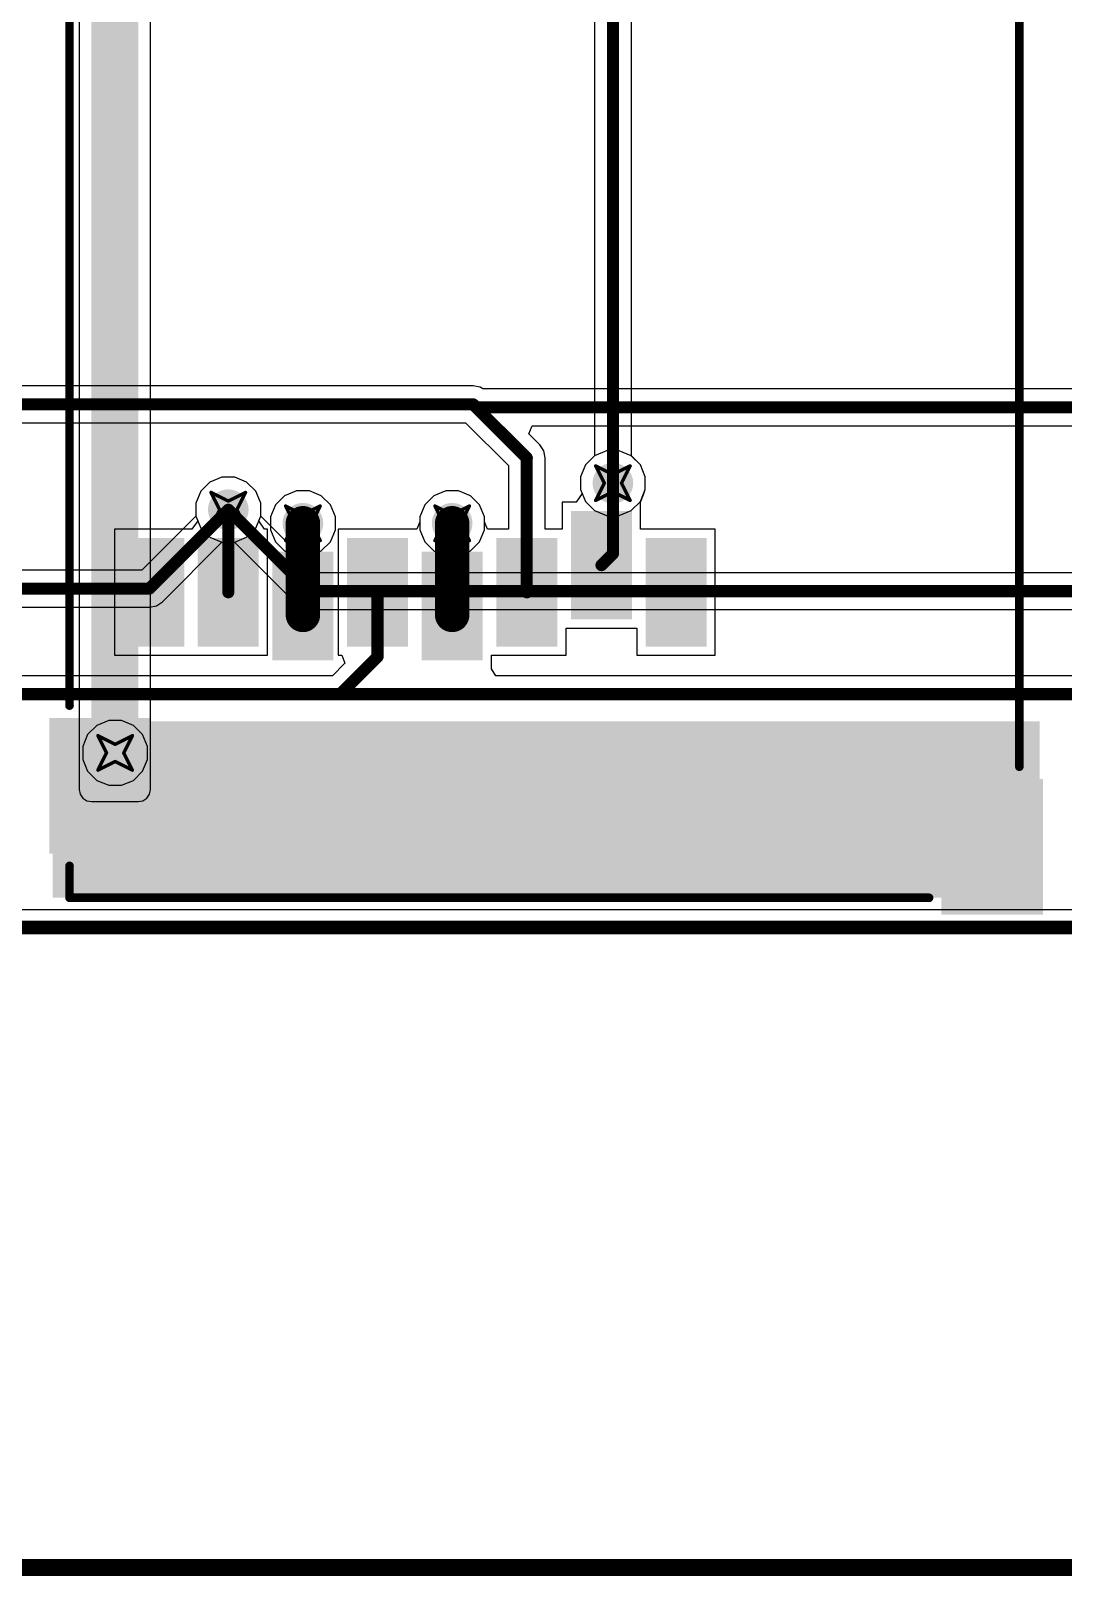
# Model space of a CAD drawing. Header units: inches. Extents: x -3 to 488, y -11 to 93.
# Drawn here: x 15.09 to 30.31, y -9.56 to 13.21 of the extents above; entities that cross this region are included whole.
import ezdxf

# ---------------------------------------------------------------- set-up
doc = ezdxf.new("R2010")
doc.units = ezdxf.units.IN
for name, color, linetype in [('Board Cutout', 216, 'Continuous'), ('Bottom Layer', 5, 'Continuous'), ('Dimension', 6, 'Continuous'), ('Drill Drawing', 1, 'Continuous'), ('Layer 1', 16, 'Continuous'), ('Layer 2', 76, 'Continuous'), ('Top Layer', 1, 'Continuous'), ('Top Overlay', 2, 'Continuous'), ('Top Paste', 8, 'Continuous'), ('Top Solder', 216, 'Continuous'), ('Via Holes', 16, 'Continuous')]:
    doc.layers.add(name, color=color, linetype=linetype)

msp = doc.modelspace()

# ---------------------------------------------------------------- hatches: boundary and pattern name
at = {"layer": 'Bottom Layer'}
h = msp.add_hatch(color=5, dxfattribs=at)
edge = h.paths.add_edge_path()
edge.add_arc((23.67, 6.545), 0.3, 0, 360)
h = msp.add_hatch(color=5, dxfattribs=at)
edge = h.paths.add_edge_path()
edge.add_arc((18.001, 6.154), 0.3, 0, 360)
h = msp.add_hatch(color=5, dxfattribs=at)
edge = h.paths.add_edge_path()
edge.add_arc((19.101, 5.954), 0.3, 0, 360)
h = msp.add_hatch(color=5, dxfattribs=at)
edge = h.paths.add_edge_path()
edge.add_arc((21.301, 5.954), 0.3, 0, 360)
h = msp.add_hatch(color=5, dxfattribs=at)
edge = h.paths.add_edge_path()
edge.add_arc((16.333, 2.571), 0.3, 0, 360)
at = {"layer": 'Layer 1'}
h = msp.add_hatch(color=16, dxfattribs=at)
edge = h.paths.add_edge_path()
edge.add_arc((23.67, 6.545), 0.3, 0, 360)
h = msp.add_hatch(color=16, dxfattribs=at)
edge = h.paths.add_edge_path()
edge.add_arc((18.001, 6.154), 0.3, 0, 360)
h = msp.add_hatch(color=16, dxfattribs=at)
edge = h.paths.add_edge_path()
edge.add_arc((19.101, 5.954), 0.3, 0, 360)
h = msp.add_hatch(color=16, dxfattribs=at)
edge = h.paths.add_edge_path()
edge.add_arc((21.301, 5.954), 0.3, 0, 360)
h = msp.add_hatch(color=16, dxfattribs=at)
edge = h.paths.add_edge_path()
edge.add_arc((16.333, 2.571), 0.3, 0, 360)
at = {"layer": 'Layer 2'}
msp.add_hatch(color=76, dxfattribs=at).paths.add_polyline_path([(15.984, 2.034), (16.674, 2.034), (16.674, 17.651), (15.984, 17.651)])
h = msp.add_hatch(color=76, dxfattribs=at)
edge = h.paths.add_edge_path()
edge.add_arc((23.67, 6.545), 0.3, 0, 360)
h = msp.add_hatch(color=76, dxfattribs=at)
edge = h.paths.add_edge_path()
edge.add_arc((18.001, 6.154), 0.3, 0, 360)
h = msp.add_hatch(color=76, dxfattribs=at)
edge = h.paths.add_edge_path()
edge.add_arc((19.101, 5.954), 0.3, 0, 360)
h = msp.add_hatch(color=76, dxfattribs=at)
edge = h.paths.add_edge_path()
edge.add_arc((21.301, 5.954), 0.3, 0, 360)
h = msp.add_hatch(color=76, dxfattribs=at)
edge = h.paths.add_edge_path()
edge.add_arc((16.333, 2.571), 0.3, 0, 360)
at = {"layer": 'Top Layer'}
h = msp.add_hatch(color=1, dxfattribs=at)
edge = h.paths.add_edge_path()
edge.add_arc((23.67, 6.545), 0.3, 0, 360)
h = msp.add_hatch(color=1, dxfattribs=at)
edge = h.paths.add_edge_path()
edge.add_arc((18.001, 6.154), 0.3, 0, 360)
h = msp.add_hatch(color=1, dxfattribs=at)
edge = h.paths.add_edge_path()
edge.add_arc((19.101, 5.954), 0.3, 0, 360)
h = msp.add_hatch(color=1, dxfattribs=at)
edge = h.paths.add_edge_path()
edge.add_arc((21.301, 5.954), 0.3, 0, 360)
for points in [[(23.101, 6.087), (23.901, 6.087), (23.901, 4.587), (23.101, 4.587)], [(16.501, 5.687), (17.301, 5.687), (17.301, 4.187), (16.501, 4.187)], [(17.601, 5.687), (18.401, 5.687), (18.401, 4.187), (17.601, 4.187)], [(18.701, 5.487), (19.501, 5.487), (19.501, 3.987), (18.701, 3.987)], [(19.801, 5.687), (20.601, 5.687), (20.601, 4.187), (19.801, 4.187)], [(20.901, 5.487), (21.701, 5.487), (21.701, 3.987), (20.901, 3.987)], [(22.001, 5.687), (22.801, 5.687), (22.801, 4.187), (22.001, 4.187)], [(24.201, 5.687), (25.001, 5.687), (25.001, 4.187), (24.201, 4.187)], [(15.411, 0.437), (29.961, 0.437), (29.961, 3.037), (15.411, 3.037)], [(15.411, 3.037), (16.811, 3.037), (16.811, 1.137), (15.411, 1.137)], [(28.561, 2.137), (29.961, 2.137), (29.961, 0.237), (28.561, 0.237)]]:
    msp.add_hatch(color=1, dxfattribs=at).paths.add_polyline_path(points)
h = msp.add_hatch(color=1, dxfattribs=at)
edge = h.paths.add_edge_path()
edge.add_arc((16.333, 2.571), 0.3, 0, 360)
at = {"layer": 'Top Paste'}
for points in [[(23.101, 6.087), (23.901, 6.087), (23.901, 4.587), (23.101, 4.587)], [(16.501, 5.687), (17.301, 5.687), (17.301, 4.187), (16.501, 4.187)], [(17.601, 5.687), (18.401, 5.687), (18.401, 4.187), (17.601, 4.187)], [(18.701, 5.487), (19.501, 5.487), (19.501, 3.987), (18.701, 3.987)], [(19.801, 5.687), (20.601, 5.687), (20.601, 4.187), (19.801, 4.187)], [(20.901, 5.487), (21.701, 5.487), (21.701, 3.987), (20.901, 3.987)], [(22.001, 5.687), (22.801, 5.687), (22.801, 4.187), (22.001, 4.187)], [(24.201, 5.687), (25.001, 5.687), (25.001, 4.187), (24.201, 4.187)], [(15.411, 3.037), (16.811, 3.037), (16.811, 1.137), (15.411, 1.137)], [(28.561, 2.137), (29.961, 2.137), (29.961, 0.237), (28.561, 0.237)]]:
    msp.add_hatch(color=8, dxfattribs=at).paths.add_polyline_path(points)
at = {"layer": 'Top Solder'}
for points in [[(23.051, 6.137), (23.951, 6.137), (23.951, 4.537), (23.051, 4.537)], [(16.451, 5.737), (17.351, 5.737), (17.351, 4.137), (16.451, 4.137)], [(17.551, 5.737), (18.451, 5.737), (18.451, 4.137), (17.551, 4.137)], [(19.751, 5.737), (20.651, 5.737), (20.651, 4.137), (19.751, 4.137)], [(21.951, 5.737), (22.851, 5.737), (22.851, 4.137), (21.951, 4.137)], [(24.151, 5.737), (25.051, 5.737), (25.051, 4.137), (24.151, 4.137)], [(18.651, 5.537), (19.551, 5.537), (19.551, 3.937), (18.651, 3.937)], [(20.851, 5.537), (21.751, 5.537), (21.751, 3.937), (20.851, 3.937)], [(15.361, 3.087), (16.861, 3.087), (16.861, 1.087), (15.361, 1.087)], [(28.511, 2.187), (30.011, 2.187), (30.011, 0.187), (28.511, 0.187)]]:
    msp.add_hatch(color=216, dxfattribs=at).paths.add_polyline_path(points)
at = {"layer": 'Via Holes'}
h = msp.add_hatch(color=7, dxfattribs=at)
edge = h.paths.add_edge_path()
edge.add_arc((23.67, 6.545), 0.15, 0, 360)
h = msp.add_hatch(color=7, dxfattribs=at)
edge = h.paths.add_edge_path()
edge.add_arc((18.001, 6.154), 0.15, 0, 360)
h = msp.add_hatch(color=7, dxfattribs=at)
edge = h.paths.add_edge_path()
edge.add_arc((19.101, 5.954), 0.15, 0, 360)
h = msp.add_hatch(color=7, dxfattribs=at)
edge = h.paths.add_edge_path()
edge.add_arc((21.301, 5.954), 0.15, 0, 360)
h = msp.add_hatch(color=7, dxfattribs=at)
edge = h.paths.add_edge_path()
edge.add_arc((16.333, 2.571), 0.15, 0, 360)

# ---------------------------------------------------------------- linework, layer by layer
at = {"layer": 'Board Cutout'}
msp.add_lwpolyline([(0.01, 0, 0.2, 0.2, 0), (60.01, 0, 0.2, 0.2, 0)], format="xyseb", dxfattribs=at)
at = {"layer": 'Bottom Layer'}
for p, q in [((23.399, 6.95), (23.265, 6.815)), ((23.575, 7.022), (23.399, 6.95)), ((23.765, 7.022), (23.575, 7.022)), ((23.941, 6.95), (23.765, 7.022)), ((24.075, 6.815), (23.941, 6.95)), ((17.906, 6.632), (17.73, 6.559)), ((18.096, 6.632), (17.906, 6.632)), ((18.272, 6.559), (18.096, 6.632)), ((23.265, 6.815), (23.192, 6.64)), ((23.192, 6.64), (23.192, 6.45)), ((24.148, 6.64), (24.075, 6.815)), ((24.148, 6.45), (24.148, 6.64)), ((17.596, 6.425), (17.523, 6.249)), ((17.73, 6.559), (17.596, 6.425)), ((18.406, 6.425), (18.272, 6.559)), ((18.479, 6.249), (18.406, 6.425)), ((19.006, 6.432), (18.83, 6.359)), ((19.196, 6.432), (19.006, 6.432)), ((19.372, 6.359), (19.196, 6.432)), ((23.192, 6.45), (23.265, 6.274)), ((24.075, 6.274), (24.148, 6.45)), ((17.523, 6.249), (17.523, 6.059)), ((18.479, 6.059), (18.479, 6.249)), ((18.696, 6.225), (18.623, 6.049)), ((18.83, 6.359), (18.696, 6.225)), ((19.506, 6.225), (19.372, 6.359)), ((19.579, 6.049), (19.506, 6.225)), ((23.265, 6.274), (23.399, 6.14)), ((23.941, 6.14), (24.075, 6.274)), ((17.523, 6.059), (17.596, 5.883)), ((18.406, 5.883), (18.479, 6.059)), ((18.623, 6.049), (18.623, 5.859)), ((19.579, 5.859), (19.579, 6.049)), ((23.399, 6.14), (23.575, 6.067)), ((23.575, 6.067), (23.765, 6.067)), ((23.765, 6.067), (23.941, 6.14)), ((17.596, 5.883), (17.73, 5.749)), ((17.73, 5.749), (17.906, 5.676)), ((18.096, 5.676), (18.272, 5.749)), ((18.272, 5.749), (18.406, 5.883)), ((18.623, 5.859), (18.696, 5.683)), ((19.506, 5.683), (19.579, 5.859)), ((17.906, 5.676), (18.096, 5.676)), ((18.696, 5.683), (18.83, 5.549)), ((18.83, 5.549), (19.006, 5.476)), ((19.006, 5.476), (19.196, 5.476)), ((19.196, 5.476), (19.372, 5.549)), ((19.372, 5.549), (19.506, 5.683)), ((16.063, 2.976), (15.928, 2.842)), ((16.238, 3.049), (16.063, 2.976)), ((16.428, 3.049), (16.238, 3.049)), ((16.604, 2.976), (16.428, 3.049)), ((16.738, 2.842), (16.604, 2.976)), ((15.928, 2.842), (15.856, 2.666)), ((16.811, 2.666), (16.738, 2.842)), ((15.856, 2.666), (15.856, 2.476)), ((16.811, 2.476), (16.811, 2.666)), ((15.856, 2.476), (15.928, 2.301)), ((15.928, 2.301), (16.063, 2.166)), ((16.604, 2.166), (16.738, 2.301)), ((16.738, 2.301), (16.811, 2.476)), ((16.063, 2.166), (16.238, 2.094)), ((16.238, 2.094), (16.428, 2.094)), ((16.428, 2.094), (16.604, 2.166)), ((60.01, 0.259), (0.269, 0.259))]:
    msp.add_line(p, q, dxfattribs=at)
at = {"layer": 'Dimension'}
msp.add_lwpolyline([(0, -9.429, 0.254, 0.254, 0), (56.354, -9.429, 0.254, 0.254, 0)], format="xyseb", dxfattribs=at)
at = {"layer": 'Drill Drawing'}
for points in [[(23.416, 6.799, 0.0508, 0.0508, 0), (23.67, 6.672, 0.0508, 0.0508, 0)], [(23.416, 6.799, 0.0508, 0.0508, 0), (23.543, 6.545, 0.0508, 0.0508, 0)], [(23.67, 6.672, 0.0508, 0.0508, 0), (23.924, 6.799, 0.0508, 0.0508, 0)], [(23.797, 6.545, 0.0508, 0.0508, 0), (23.924, 6.799, 0.0508, 0.0508, 0)], [(17.747, 6.408, 0.0508, 0.0508, 0), (18.001, 6.281, 0.0508, 0.0508, 0)], [(17.747, 6.408, 0.0508, 0.0508, 0), (17.874, 6.154, 0.0508, 0.0508, 0)], [(18.001, 6.281, 0.0508, 0.0508, 0), (18.255, 6.408, 0.0508, 0.0508, 0)], [(18.128, 6.154, 0.0508, 0.0508, 0), (18.255, 6.408, 0.0508, 0.0508, 0)], [(23.416, 6.291, 0.0508, 0.0508, 0), (23.543, 6.545, 0.0508, 0.0508, 0)], [(23.416, 6.291, 0.0508, 0.0508, 0), (23.67, 6.418, 0.0508, 0.0508, 0)], [(23.67, 6.418, 0.0508, 0.0508, 0), (23.924, 6.291, 0.0508, 0.0508, 0)], [(23.797, 6.545, 0.0508, 0.0508, 0), (23.924, 6.291, 0.0508, 0.0508, 0)], [(17.747, 5.9, 0.0508, 0.0508, 0), (17.874, 6.154, 0.0508, 0.0508, 0)], [(18.128, 6.154, 0.0508, 0.0508, 0), (18.255, 5.9, 0.0508, 0.0508, 0)], [(18.847, 6.208, 0.0508, 0.0508, 0), (19.101, 6.081, 0.0508, 0.0508, 0)], [(18.847, 6.208, 0.0508, 0.0508, 0), (18.974, 5.954, 0.0508, 0.0508, 0)], [(19.101, 6.081, 0.0508, 0.0508, 0), (19.355, 6.208, 0.0508, 0.0508, 0)], [(19.228, 5.954, 0.0508, 0.0508, 0), (19.355, 6.208, 0.0508, 0.0508, 0)], [(21.047, 6.208, 0.0508, 0.0508, 0), (21.301, 6.081, 0.0508, 0.0508, 0)], [(21.047, 6.208, 0.0508, 0.0508, 0), (21.174, 5.954, 0.0508, 0.0508, 0)], [(21.301, 6.081, 0.0508, 0.0508, 0), (21.555, 6.208, 0.0508, 0.0508, 0)], [(21.428, 5.954, 0.0508, 0.0508, 0), (21.555, 6.208, 0.0508, 0.0508, 0)], [(17.747, 5.9, 0.0508, 0.0508, 0), (18.001, 6.027, 0.0508, 0.0508, 0)], [(18.001, 6.027, 0.0508, 0.0508, 0), (18.255, 5.9, 0.0508, 0.0508, 0)], [(18.847, 5.7, 0.0508, 0.0508, 0), (18.974, 5.954, 0.0508, 0.0508, 0)], [(19.228, 5.954, 0.0508, 0.0508, 0), (19.355, 5.7, 0.0508, 0.0508, 0)], [(21.047, 5.7, 0.0508, 0.0508, 0), (21.174, 5.954, 0.0508, 0.0508, 0)], [(21.428, 5.954, 0.0508, 0.0508, 0), (21.555, 5.7, 0.0508, 0.0508, 0)], [(18.847, 5.7, 0.0508, 0.0508, 0), (19.101, 5.827, 0.0508, 0.0508, 0)], [(19.101, 5.827, 0.0508, 0.0508, 0), (19.355, 5.7, 0.0508, 0.0508, 0)], [(21.047, 5.7, 0.0508, 0.0508, 0), (21.301, 5.827, 0.0508, 0.0508, 0)], [(21.301, 5.827, 0.0508, 0.0508, 0), (21.555, 5.7, 0.0508, 0.0508, 0)], [(16.079, 2.825, 0.0508, 0.0508, 0), (16.333, 2.698, 0.0508, 0.0508, 0)], [(16.079, 2.825, 0.0508, 0.0508, 0), (16.206, 2.571, 0.0508, 0.0508, 0)], [(16.333, 2.698, 0.0508, 0.0508, 0), (16.587, 2.825, 0.0508, 0.0508, 0)], [(16.46, 2.571, 0.0508, 0.0508, 0), (16.587, 2.825, 0.0508, 0.0508, 0)], [(16.079, 2.317, 0.0508, 0.0508, 0), (16.206, 2.571, 0.0508, 0.0508, 0)], [(16.46, 2.571, 0.0508, 0.0508, 0), (16.587, 2.317, 0.0508, 0.0508, 0)], [(16.079, 2.317, 0.0508, 0.0508, 0), (16.333, 2.444, 0.0508, 0.0508, 0)], [(16.333, 2.444, 0.0508, 0.0508, 0), (16.587, 2.317, 0.0508, 0.0508, 0)]]:
    msp.add_lwpolyline(points, format="xyseb", dxfattribs=at)
for points in [[(23.403, 6.799, 0.0254, 0.0254, 1), (23.429, 6.799, 0.0254, 0.0254, 1)], [(23.403, 6.799, 0.0254, 0.0254, 1), (23.429, 6.799, 0.0254, 0.0254, 1)], [(23.657, 6.672, 0.0254, 0.0254, 1), (23.683, 6.672, 0.0254, 0.0254, 1)], [(23.657, 6.672, 0.0254, 0.0254, 1), (23.683, 6.672, 0.0254, 0.0254, 1)], [(23.911, 6.799, 0.0254, 0.0254, 1), (23.937, 6.799, 0.0254, 0.0254, 1)], [(23.911, 6.799, 0.0254, 0.0254, 1), (23.937, 6.799, 0.0254, 0.0254, 1)], [(17.734, 6.408, 0.0254, 0.0254, 1), (17.76, 6.408, 0.0254, 0.0254, 1)], [(17.734, 6.408, 0.0254, 0.0254, 1), (17.76, 6.408, 0.0254, 0.0254, 1)], [(18.242, 6.408, 0.0254, 0.0254, 1), (18.268, 6.408, 0.0254, 0.0254, 1)], [(18.242, 6.408, 0.0254, 0.0254, 1), (18.268, 6.408, 0.0254, 0.0254, 1)], [(23.53, 6.545, 0.0254, 0.0254, 1), (23.556, 6.545, 0.0254, 0.0254, 1)], [(23.53, 6.545, 0.0254, 0.0254, 1), (23.556, 6.545, 0.0254, 0.0254, 1)], [(23.657, 6.418, 0.0254, 0.0254, 1), (23.683, 6.418, 0.0254, 0.0254, 1)], [(23.657, 6.418, 0.0254, 0.0254, 1), (23.683, 6.418, 0.0254, 0.0254, 1)], [(23.784, 6.545, 0.0254, 0.0254, 1), (23.81, 6.545, 0.0254, 0.0254, 1)], [(23.784, 6.545, 0.0254, 0.0254, 1), (23.81, 6.545, 0.0254, 0.0254, 1)], [(17.861, 6.154, 0.0254, 0.0254, 1), (17.887, 6.154, 0.0254, 0.0254, 1)], [(17.861, 6.154, 0.0254, 0.0254, 1), (17.887, 6.154, 0.0254, 0.0254, 1)], [(17.988, 6.281, 0.0254, 0.0254, 1), (18.014, 6.281, 0.0254, 0.0254, 1)], [(17.988, 6.281, 0.0254, 0.0254, 1), (18.014, 6.281, 0.0254, 0.0254, 1)], [(18.115, 6.154, 0.0254, 0.0254, 1), (18.141, 6.154, 0.0254, 0.0254, 1)], [(18.115, 6.154, 0.0254, 0.0254, 1), (18.141, 6.154, 0.0254, 0.0254, 1)], [(18.834, 6.208, 0.0254, 0.0254, 1), (18.86, 6.208, 0.0254, 0.0254, 1)], [(18.834, 6.208, 0.0254, 0.0254, 1), (18.86, 6.208, 0.0254, 0.0254, 1)], [(19.342, 6.208, 0.0254, 0.0254, 1), (19.368, 6.208, 0.0254, 0.0254, 1)], [(19.342, 6.208, 0.0254, 0.0254, 1), (19.368, 6.208, 0.0254, 0.0254, 1)], [(21.034, 6.208, 0.0254, 0.0254, 1), (21.06, 6.208, 0.0254, 0.0254, 1)], [(21.034, 6.208, 0.0254, 0.0254, 1), (21.06, 6.208, 0.0254, 0.0254, 1)], [(21.542, 6.208, 0.0254, 0.0254, 1), (21.568, 6.208, 0.0254, 0.0254, 1)], [(21.542, 6.208, 0.0254, 0.0254, 1), (21.568, 6.208, 0.0254, 0.0254, 1)], [(23.403, 6.291, 0.0254, 0.0254, 1), (23.429, 6.291, 0.0254, 0.0254, 1)], [(23.403, 6.291, 0.0254, 0.0254, 1), (23.429, 6.291, 0.0254, 0.0254, 1)], [(23.911, 6.291, 0.0254, 0.0254, 1), (23.937, 6.291, 0.0254, 0.0254, 1)], [(23.911, 6.291, 0.0254, 0.0254, 1), (23.937, 6.291, 0.0254, 0.0254, 1)], [(17.734, 5.9, 0.0254, 0.0254, 1), (17.76, 5.9, 0.0254, 0.0254, 1)], [(17.734, 5.9, 0.0254, 0.0254, 1), (17.76, 5.9, 0.0254, 0.0254, 1)], [(17.988, 6.027, 0.0254, 0.0254, 1), (18.014, 6.027, 0.0254, 0.0254, 1)], [(17.988, 6.027, 0.0254, 0.0254, 1), (18.014, 6.027, 0.0254, 0.0254, 1)], [(18.242, 5.9, 0.0254, 0.0254, 1), (18.268, 5.9, 0.0254, 0.0254, 1)], [(18.242, 5.9, 0.0254, 0.0254, 1), (18.268, 5.9, 0.0254, 0.0254, 1)], [(18.961, 5.954, 0.0254, 0.0254, 1), (18.987, 5.954, 0.0254, 0.0254, 1)], [(18.961, 5.954, 0.0254, 0.0254, 1), (18.987, 5.954, 0.0254, 0.0254, 1)], [(19.088, 6.081, 0.0254, 0.0254, 1), (19.114, 6.081, 0.0254, 0.0254, 1)], [(19.088, 6.081, 0.0254, 0.0254, 1), (19.114, 6.081, 0.0254, 0.0254, 1)], [(19.215, 5.954, 0.0254, 0.0254, 1), (19.241, 5.954, 0.0254, 0.0254, 1)], [(19.215, 5.954, 0.0254, 0.0254, 1), (19.241, 5.954, 0.0254, 0.0254, 1)], [(21.161, 5.954, 0.0254, 0.0254, 1), (21.187, 5.954, 0.0254, 0.0254, 1)], [(21.161, 5.954, 0.0254, 0.0254, 1), (21.187, 5.954, 0.0254, 0.0254, 1)], [(21.288, 6.081, 0.0254, 0.0254, 1), (21.314, 6.081, 0.0254, 0.0254, 1)], [(21.288, 6.081, 0.0254, 0.0254, 1), (21.314, 6.081, 0.0254, 0.0254, 1)], [(21.415, 5.954, 0.0254, 0.0254, 1), (21.441, 5.954, 0.0254, 0.0254, 1)], [(21.415, 5.954, 0.0254, 0.0254, 1), (21.441, 5.954, 0.0254, 0.0254, 1)], [(18.834, 5.7, 0.0254, 0.0254, 1), (18.86, 5.7, 0.0254, 0.0254, 1)], [(18.834, 5.7, 0.0254, 0.0254, 1), (18.86, 5.7, 0.0254, 0.0254, 1)], [(19.088, 5.827, 0.0254, 0.0254, 1), (19.114, 5.827, 0.0254, 0.0254, 1)], [(19.088, 5.827, 0.0254, 0.0254, 1), (19.114, 5.827, 0.0254, 0.0254, 1)], [(19.342, 5.7, 0.0254, 0.0254, 1), (19.368, 5.7, 0.0254, 0.0254, 1)], [(19.342, 5.7, 0.0254, 0.0254, 1), (19.368, 5.7, 0.0254, 0.0254, 1)], [(21.034, 5.7, 0.0254, 0.0254, 1), (21.06, 5.7, 0.0254, 0.0254, 1)], [(21.034, 5.7, 0.0254, 0.0254, 1), (21.06, 5.7, 0.0254, 0.0254, 1)], [(21.288, 5.827, 0.0254, 0.0254, 1), (21.314, 5.827, 0.0254, 0.0254, 1)], [(21.288, 5.827, 0.0254, 0.0254, 1), (21.314, 5.827, 0.0254, 0.0254, 1)], [(21.542, 5.7, 0.0254, 0.0254, 1), (21.568, 5.7, 0.0254, 0.0254, 1)], [(21.542, 5.7, 0.0254, 0.0254, 1), (21.568, 5.7, 0.0254, 0.0254, 1)], [(16.067, 2.825, 0.0254, 0.0254, 1), (16.092, 2.825, 0.0254, 0.0254, 1)], [(16.067, 2.825, 0.0254, 0.0254, 1), (16.092, 2.825, 0.0254, 0.0254, 1)], [(16.575, 2.825, 0.0254, 0.0254, 1), (16.6, 2.825, 0.0254, 0.0254, 1)], [(16.575, 2.825, 0.0254, 0.0254, 1), (16.6, 2.825, 0.0254, 0.0254, 1)], [(16.194, 2.571, 0.0254, 0.0254, 1), (16.219, 2.571, 0.0254, 0.0254, 1)], [(16.194, 2.571, 0.0254, 0.0254, 1), (16.219, 2.571, 0.0254, 0.0254, 1)], [(16.321, 2.698, 0.0254, 0.0254, 1), (16.346, 2.698, 0.0254, 0.0254, 1)], [(16.321, 2.698, 0.0254, 0.0254, 1), (16.346, 2.698, 0.0254, 0.0254, 1)], [(16.448, 2.571, 0.0254, 0.0254, 1), (16.473, 2.571, 0.0254, 0.0254, 1)], [(16.448, 2.571, 0.0254, 0.0254, 1), (16.473, 2.571, 0.0254, 0.0254, 1)], [(16.067, 2.317, 0.0254, 0.0254, 1), (16.092, 2.317, 0.0254, 0.0254, 1)], [(16.067, 2.317, 0.0254, 0.0254, 1), (16.092, 2.317, 0.0254, 0.0254, 1)], [(16.321, 2.444, 0.0254, 0.0254, 1), (16.346, 2.444, 0.0254, 0.0254, 1)], [(16.321, 2.444, 0.0254, 0.0254, 1), (16.346, 2.444, 0.0254, 0.0254, 1)], [(16.575, 2.317, 0.0254, 0.0254, 1), (16.6, 2.317, 0.0254, 0.0254, 1)], [(16.575, 2.317, 0.0254, 0.0254, 1), (16.6, 2.317, 0.0254, 0.0254, 1)]]:
    msp.add_lwpolyline(points, format="xyseb", close=True, dxfattribs=at)
at = {"layer": 'Layer 1'}
for p, q in [((23.399, 6.95), (23.265, 6.815)), ((23.575, 7.022), (23.399, 6.95)), ((23.765, 7.022), (23.575, 7.022)), ((23.941, 6.95), (23.765, 7.022)), ((24.075, 6.815), (23.941, 6.95)), ((17.906, 6.632), (17.73, 6.559)), ((18.096, 6.632), (17.906, 6.632)), ((18.272, 6.559), (18.096, 6.632)), ((23.265, 6.815), (23.192, 6.64)), ((23.192, 6.64), (23.192, 6.45)), ((24.148, 6.64), (24.075, 6.815)), ((24.148, 6.45), (24.148, 6.64)), ((17.596, 6.425), (17.523, 6.249)), ((17.73, 6.559), (17.596, 6.425)), ((18.406, 6.425), (18.272, 6.559)), ((18.479, 6.249), (18.406, 6.425)), ((21.206, 6.432), (21.03, 6.359)), ((21.396, 6.432), (21.206, 6.432)), ((21.572, 6.359), (21.396, 6.432)), ((23.192, 6.45), (23.265, 6.274)), ((24.075, 6.274), (24.148, 6.45)), ((17.523, 6.249), (17.523, 6.061)), ((18.479, 6.061), (18.479, 6.249)), ((20.896, 6.225), (20.823, 6.049)), ((21.03, 6.359), (20.896, 6.225)), ((21.706, 6.225), (21.572, 6.359)), ((21.779, 6.049), (21.706, 6.225)), ((23.265, 6.274), (23.399, 6.14)), ((23.941, 6.14), (24.075, 6.274)), ((17.523, 6.061), (16.725, 5.263)), ((19.314, 5.226), (18.479, 6.061)), ((20.823, 6.049), (20.823, 5.859)), ((21.779, 5.859), (21.779, 6.049)), ((23.399, 6.14), (23.575, 6.067)), ((23.575, 6.067), (23.765, 6.067)), ((23.765, 6.067), (23.941, 6.14)), ((20.823, 5.859), (20.896, 5.683)), ((21.706, 5.683), (21.779, 5.859)), ((17.03, 4.799), (17.908, 5.676)), ((17.908, 5.676), (18.094, 5.676)), ((18.094, 5.676), (19.009, 4.762)), ((20.896, 5.683), (21.03, 5.549)), ((21.03, 5.549), (21.206, 5.476)), ((21.206, 5.476), (21.396, 5.476)), ((21.396, 5.476), (21.572, 5.549)), ((21.572, 5.549), (21.706, 5.683)), ((16.725, 5.263), (4.037, 5.263)), ((31.928, 5.226), (19.314, 5.226)), ((16.942, 4.74), (17.03, 4.799)), ((3.924, 4.719), (16.838, 4.719)), ((16.838, 4.719), (16.942, 4.74)), ((19.009, 4.762), (19.009, 4.762)), ((19.009, 4.762), (19.097, 4.703)), ((19.097, 4.703), (19.201, 4.682)), ((19.201, 4.682), (19.201, 4.682)), ((19.201, 4.682), (32.041, 4.682)), ((16.063, 2.976), (15.928, 2.842)), ((16.238, 3.049), (16.063, 2.976)), ((16.428, 3.049), (16.238, 3.049)), ((16.604, 2.976), (16.428, 3.049)), ((16.738, 2.842), (16.604, 2.976)), ((15.928, 2.842), (15.856, 2.666)), ((16.811, 2.666), (16.738, 2.842)), ((15.856, 2.666), (15.856, 2.476)), ((16.811, 2.476), (16.811, 2.666)), ((15.856, 2.476), (15.928, 2.301)), ((15.928, 2.301), (16.063, 2.166)), ((16.604, 2.166), (16.738, 2.301)), ((16.738, 2.301), (16.811, 2.476)), ((16.063, 2.166), (16.238, 2.094)), ((16.238, 2.094), (16.428, 2.094)), ((16.428, 2.094), (16.604, 2.166)), ((60.01, 0.259), (0.269, 0.259))]:
    msp.add_line(p, q, dxfattribs=at)
for points in [[(16.838, 4.991, 0.178, 0.178, 0), (18.001, 6.154, 0.178, 0.178, 0)], [(18.001, 6.154, 0.178, 0.178, 0), (19.201, 4.954, 0.178, 0.178, 0)], [(3.924, 4.991, 0.178, 0.178, 0), (16.838, 4.991, 0.178, 0.178, 0)], [(19.201, 4.954, 0.178, 0.178, 0), (32.041, 4.954, 0.178, 0.178, 0)]]:
    msp.add_lwpolyline(points, format="xyseb", dxfattribs=at)
for points in [[(17.957, 6.154, 0.0889, 0.0889, 1), (18.046, 6.154, 0.0889, 0.0889, 1)], [(17.957, 6.154, 0.0889, 0.0889, 1), (18.046, 6.154, 0.0889, 0.0889, 1)], [(16.794, 4.991, 0.0889, 0.0889, 1), (16.882, 4.991, 0.0889, 0.0889, 1)], [(16.794, 4.991, 0.0889, 0.0889, 1), (16.882, 4.991, 0.0889, 0.0889, 1)], [(19.157, 4.954, 0.0889, 0.0889, 1), (19.246, 4.954, 0.0889, 0.0889, 1)], [(19.157, 4.954, 0.0889, 0.0889, 1), (19.246, 4.954, 0.0889, 0.0889, 1)]]:
    msp.add_lwpolyline(points, format="xyseb", close=True, dxfattribs=at)
at = {"layer": 'Layer 2'}
for p, q in [((23.942, 6.948), (23.942, 19.03)), ((15.803, 17.651), (15.803, 2.034)), ((16.855, 2.034), (16.855, 17.651)), ((23.398, 16.256), (23.398, 6.948)), ((23.398, 6.948), (23.265, 6.815)), ((24.075, 6.815), (23.942, 6.948)), ((17.906, 6.632), (17.73, 6.559)), ((18.096, 6.632), (17.906, 6.632)), ((18.272, 6.559), (18.096, 6.632)), ((23.265, 6.815), (23.192, 6.64)), ((23.192, 6.64), (23.192, 6.45)), ((24.148, 6.64), (24.075, 6.815)), ((24.148, 6.45), (24.148, 6.64)), ((17.596, 6.425), (17.523, 6.249)), ((17.73, 6.559), (17.596, 6.425)), ((18.406, 6.425), (18.272, 6.559)), ((18.479, 6.249), (18.406, 6.425)), ((19.006, 6.432), (18.83, 6.359)), ((19.196, 6.432), (19.006, 6.432)), ((19.372, 6.359), (19.196, 6.432)), ((21.206, 6.432), (21.03, 6.359)), ((21.396, 6.432), (21.206, 6.432)), ((21.572, 6.359), (21.396, 6.432)), ((23.192, 6.45), (23.265, 6.274)), ((24.075, 6.274), (24.148, 6.45)), ((17.523, 6.249), (17.523, 6.059)), ((18.479, 6.059), (18.479, 6.249)), ((18.696, 6.225), (18.623, 6.049)), ((18.83, 6.359), (18.696, 6.225)), ((19.506, 6.225), (19.372, 6.359)), ((19.579, 6.049), (19.506, 6.225)), ((20.896, 6.225), (20.823, 6.049)), ((21.03, 6.359), (20.896, 6.225)), ((21.706, 6.225), (21.572, 6.359)), ((21.779, 6.049), (21.706, 6.225)), ((23.265, 6.274), (23.399, 6.14)), ((23.941, 6.14), (24.075, 6.274)), ((17.523, 6.059), (17.596, 5.883)), ((18.406, 5.883), (18.479, 6.059)), ((18.623, 6.049), (18.623, 5.859)), ((19.579, 5.859), (19.579, 6.049)), ((20.823, 6.049), (20.823, 5.859)), ((21.779, 5.859), (21.779, 6.049)), ((23.399, 6.14), (23.575, 6.067)), ((23.575, 6.067), (23.765, 6.067)), ((23.765, 6.067), (23.941, 6.14)), ((17.596, 5.883), (17.73, 5.749)), ((17.73, 5.749), (17.906, 5.676)), ((18.096, 5.676), (18.272, 5.749)), ((18.272, 5.749), (18.406, 5.883)), ((18.623, 5.859), (18.696, 5.683)), ((19.506, 5.683), (19.579, 5.859)), ((20.823, 5.859), (20.896, 5.683)), ((21.706, 5.683), (21.779, 5.859)), ((17.906, 5.676), (18.096, 5.676)), ((18.696, 5.683), (18.83, 5.549)), ((18.83, 5.549), (19.006, 5.476)), ((19.006, 5.476), (19.196, 5.476)), ((19.196, 5.476), (19.372, 5.549)), ((19.372, 5.549), (19.506, 5.683)), ((20.896, 5.683), (21.03, 5.549)), ((21.03, 5.549), (21.206, 5.476)), ((21.206, 5.476), (21.396, 5.476)), ((21.396, 5.476), (21.572, 5.549)), ((21.572, 5.549), (21.706, 5.683)), ((15.803, 2.034), (15.817, 1.965)), ((15.817, 1.965), (15.856, 1.906)), ((15.856, 1.906), (15.915, 1.867)), ((15.915, 1.867), (15.984, 1.853)), ((15.984, 1.853), (16.674, 1.853)), ((16.674, 1.853), (16.743, 1.867)), ((16.743, 1.867), (16.802, 1.906)), ((16.802, 1.906), (16.841, 1.965)), ((16.841, 1.965), (16.855, 2.034)), ((60.01, 0.259), (0.269, 0.259))]:
    msp.add_line(p, q, dxfattribs=at)
msp.add_lwpolyline([(23.67, 6.545, 0.178, 0.178, 0), (23.67, 19.433, 0.178, 0.178, 0)], format="xyseb", dxfattribs=at)
msp.add_lwpolyline([(23.626, 6.545, 0.0889, 0.0889, 1), (23.715, 6.545, 0.0889, 0.0889, 1)], format="xyseb", close=True, dxfattribs=at)
at = {"layer": 'Top Layer'}
for p, q in [((21.61, 7.979), (7.951, 7.979)), ((21.714, 7.958), (21.61, 7.979)), ((21.751, 7.933), (21.714, 7.958)), ((55.036, 7.933), (21.751, 7.933)), ((8.063, 7.435), (21.497, 7.435)), ((21.497, 7.435), (22.129, 6.803)), ((22.429, 7.272), (22.478, 7.389)), ((22.478, 7.389), (36.421, 7.389)), ((22.593, 7.108), (22.429, 7.272)), ((22.652, 7.02), (22.593, 7.108)), ((22.593, 7.108), (22.593, 7.108)), ((22.673, 6.916), (22.652, 7.02)), ((22.673, 5.865), (22.673, 6.916)), ((23.399, 6.95), (23.265, 6.815)), ((23.575, 7.022), (23.399, 6.95)), ((23.765, 7.022), (23.575, 7.022)), ((23.941, 6.95), (23.765, 7.022)), ((24.075, 6.815), (23.941, 6.95)), ((17.906, 6.632), (17.73, 6.559)), ((18.096, 6.632), (17.906, 6.632)), ((18.272, 6.559), (18.096, 6.632)), ((22.129, 6.803), (22.129, 5.865)), ((23.265, 6.815), (23.192, 6.64)), ((23.192, 6.64), (23.192, 6.45)), ((24.148, 6.64), (24.075, 6.815)), ((24.148, 6.45), (24.148, 6.64)), ((17.596, 6.425), (17.523, 6.249)), ((17.73, 6.559), (17.596, 6.425)), ((18.406, 6.425), (18.272, 6.559)), ((18.479, 6.249), (18.406, 6.425)), ((21.206, 6.432), (21.03, 6.359)), ((21.396, 6.432), (21.206, 6.432)), ((21.572, 6.359), (21.396, 6.432)), ((23.216, 6.392), (23.131, 6.265)), ((23.192, 6.45), (23.216, 6.392)), ((24.079, 6.265), (24.119, 6.379)), ((24.119, 6.379), (24.148, 6.45)), ((17.523, 6.249), (17.523, 6.059)), ((18.479, 6.059), (18.479, 6.249)), ((20.896, 6.225), (20.823, 6.049)), ((21.03, 6.359), (20.896, 6.225)), ((21.706, 6.225), (21.572, 6.359)), ((21.779, 6.049), (21.706, 6.225)), ((23.131, 6.265), (22.923, 6.265)), ((22.923, 6.265), (22.923, 5.865)), ((24.079, 5.865), (24.079, 6.265)), ((24.079, 6.265), (24.079, 6.265)), ((24.079, 6.265), (24.079, 6.265)), ((17.551, 5.992), (17.466, 5.865)), ((17.523, 6.059), (17.551, 5.992)), ((18.451, 5.992), (18.479, 6.059)), ((18.536, 5.865), (18.451, 5.992)), ((20.823, 5.973), (20.779, 5.865)), ((20.823, 6.049), (20.823, 5.973)), ((21.779, 5.973), (21.779, 6.049)), ((21.823, 5.865), (21.779, 5.973)), ((17.466, 5.865), (16.323, 5.865)), ((16.323, 5.865), (16.323, 4.009)), ((18.579, 5.865), (18.536, 5.865)), ((18.579, 4.009), (18.579, 5.865)), ((20.779, 5.865), (19.623, 5.865)), ((19.623, 5.865), (19.623, 4.009)), ((22.129, 5.865), (21.823, 5.865)), ((22.923, 5.865), (22.673, 5.865)), ((25.179, 5.865), (24.079, 5.865)), ((25.179, 4.009), (25.179, 5.865)), ((22.979, 4.009), (22.979, 4.409)), ((22.979, 4.409), (24.023, 4.409)), ((24.023, 4.409), (24.023, 4.009)), ((16.323, 4.009), (18.579, 4.009)), ((19.721, 3.892), (19.538, 3.709)), ((19.623, 4.009), (19.673, 4.009)), ((19.673, 4.009), (19.721, 3.892)), ((21.879, 3.809), (21.879, 4.009)), ((21.879, 4.009), (22.979, 4.009)), ((24.023, 4.009), (25.179, 4.009)), ((19.538, 3.709), (6.703, 3.709)), ((21.943, 3.709), (21.879, 3.809)), ((35.061, 3.709), (21.943, 3.709))]:
    msp.add_line(p, q, dxfattribs=at)
for points in [[(7.951, 7.707, 0.178, 0.178, 0), (21.61, 7.707, 0.178, 0.178, 0)], [(21.61, 7.707, 0.178, 0.178, 0), (21.655, 7.661, 0.178, 0.178, 0)], [(21.655, 7.661, 0.178, 0.178, 0), (22.401, 6.916, 0.178, 0.178, 0)], [(21.655, 7.661, 0.178, 0.178, 0), (36.534, 7.661, 0.178, 0.178, 0)], [(22.401, 4.937, 0.178, 0.178, 0), (22.401, 6.916, 0.178, 0.178, 0)], [(23.67, 5.506, 0.178, 0.178, 0), (23.67, 6.545, 0.178, 0.178, 0)], [(18.001, 4.937, 0.178, 0.178, 0), (18.001, 6.154, 0.178, 0.178, 0)], [(19.101, 4.604, 0.508, 0.508, 0), (19.101, 5.954, 0.508, 0.508, 0)], [(21.301, 4.737, 0.508, 0.508, 0), (21.301, 5.954, 0.508, 0.508, 0)], [(19.101, 4.737, 0.178, 0.178, 0), (19.101, 5.954, 0.178, 0.178, 0)], [(23.501, 5.337, 0.178, 0.178, 0), (23.67, 5.506, 0.178, 0.178, 0)], [(20.201, 3.987, 0.178, 0.178, 0), (20.201, 4.937, 0.178, 0.178, 0)], [(21.301, 4.604, 0.508, 0.508, 0), (21.301, 4.737, 0.508, 0.508, 0)], [(19.651, 3.437, 0.178, 0.178, 0), (20.201, 3.987, 0.178, 0.178, 0)], [(5.281, 3.437, 0.178, 0.178, 0), (19.651, 3.437, 0.178, 0.178, 0)], [(19.651, 3.437, 0.178, 0.178, 0), (35.173, 3.437, 0.178, 0.178, 0)]]:
    msp.add_lwpolyline(points, format="xyseb", dxfattribs=at)
for points in [[(21.565, 7.707, 0.0889, 0.0889, 1), (21.654, 7.707, 0.0889, 0.0889, 1)], [(21.565, 7.707, 0.0889, 0.0889, 1), (21.654, 7.707, 0.0889, 0.0889, 1)], [(21.611, 7.661, 0.0889, 0.0889, 1), (21.7, 7.661, 0.0889, 0.0889, 1)], [(21.611, 7.661, 0.0889, 0.0889, 1), (21.7, 7.661, 0.0889, 0.0889, 1)], [(21.611, 7.661, 0.0889, 0.0889, 1), (21.7, 7.661, 0.0889, 0.0889, 1)], [(22.357, 6.916, 0.0889, 0.0889, 1), (22.446, 6.916, 0.0889, 0.0889, 1)], [(22.357, 6.916, 0.0889, 0.0889, 1), (22.446, 6.916, 0.0889, 0.0889, 1)], [(23.626, 6.545, 0.0889, 0.0889, 1), (23.715, 6.545, 0.0889, 0.0889, 1)], [(17.957, 6.154, 0.0889, 0.0889, 1), (18.046, 6.154, 0.0889, 0.0889, 1)], [(18.974, 5.954, 0.254, 0.254, 1), (19.228, 5.954, 0.254, 0.254, 1)], [(21.174, 5.954, 0.254, 0.254, 1), (21.428, 5.954, 0.254, 0.254, 1)], [(19.057, 5.954, 0.0889, 0.0889, 1), (19.146, 5.954, 0.0889, 0.0889, 1)], [(23.626, 5.506, 0.0889, 0.0889, 1), (23.715, 5.506, 0.0889, 0.0889, 1)], [(23.626, 5.506, 0.0889, 0.0889, 1), (23.715, 5.506, 0.0889, 0.0889, 1)], [(23.457, 5.337, 0.0889, 0.0889, 1), (23.546, 5.337, 0.0889, 0.0889, 1)], [(17.957, 4.937, 0.0889, 0.0889, 1), (18.046, 4.937, 0.0889, 0.0889, 1)], [(20.157, 4.937, 0.0889, 0.0889, 1), (20.246, 4.937, 0.0889, 0.0889, 1)], [(22.357, 4.937, 0.0889, 0.0889, 1), (22.446, 4.937, 0.0889, 0.0889, 1)], [(18.974, 4.604, 0.254, 0.254, 1), (19.228, 4.604, 0.254, 0.254, 1)], [(19.057, 4.737, 0.0889, 0.0889, 1), (19.146, 4.737, 0.0889, 0.0889, 1)], [(21.174, 4.737, 0.254, 0.254, 1), (21.428, 4.737, 0.254, 0.254, 1)], [(21.174, 4.737, 0.254, 0.254, 1), (21.428, 4.737, 0.254, 0.254, 1)], [(21.174, 4.604, 0.254, 0.254, 1), (21.428, 4.604, 0.254, 0.254, 1)], [(20.157, 3.987, 0.0889, 0.0889, 1), (20.246, 3.987, 0.0889, 0.0889, 1)], [(20.157, 3.987, 0.0889, 0.0889, 1), (20.246, 3.987, 0.0889, 0.0889, 1)], [(19.606, 3.437, 0.0889, 0.0889, 1), (19.695, 3.437, 0.0889, 0.0889, 1)], [(19.606, 3.437, 0.0889, 0.0889, 1), (19.695, 3.437, 0.0889, 0.0889, 1)], [(19.606, 3.437, 0.0889, 0.0889, 1), (19.695, 3.437, 0.0889, 0.0889, 1)]]:
    msp.add_lwpolyline(points, format="xyseb", close=True, dxfattribs=at)
at = {"layer": 'Top Overlay'}
for points in [[(29.661, 2.368, 0.127, 0.127, 0), (29.661, 15.638, 0.127, 0.127, 0)], [(15.661, 3.268, 0.127, 0.127, 0), (15.661, 15.387, 0.127, 0.127, 0)], [(15.661, 0.437, 0.127, 0.127, 0), (15.661, 0.906, 0.127, 0.127, 0)], [(15.661, 0.437, 0.127, 0.127, 0), (15.79, 0.437, 0.127, 0.127, 0)], [(15.79, 0.437, 0.127, 0.127, 0), (28.33, 0.437, 0.127, 0.127, 0)]]:
    msp.add_lwpolyline(points, format="xyseb", dxfattribs=at)
for points in [[(15.629, 3.268, 0.0635, 0.0635, 1), (15.693, 3.268, 0.0635, 0.0635, 1)], [(29.629, 2.368, 0.0635, 0.0635, 1), (29.693, 2.368, 0.0635, 0.0635, 1)], [(15.629, 0.906, 0.0635, 0.0635, 1), (15.693, 0.906, 0.0635, 0.0635, 1)], [(15.629, 0.437, 0.0635, 0.0635, 1), (15.693, 0.437, 0.0635, 0.0635, 1)], [(15.629, 0.437, 0.0635, 0.0635, 1), (15.693, 0.437, 0.0635, 0.0635, 1)], [(15.758, 0.437, 0.0635, 0.0635, 1), (15.822, 0.437, 0.0635, 0.0635, 1)], [(15.758, 0.437, 0.0635, 0.0635, 1), (15.822, 0.437, 0.0635, 0.0635, 1)], [(28.298, 0.437, 0.0635, 0.0635, 1), (28.362, 0.437, 0.0635, 0.0635, 1)]]:
    msp.add_lwpolyline(points, format="xyseb", close=True, dxfattribs=at)

doc.saveas('drawing.dxf')
